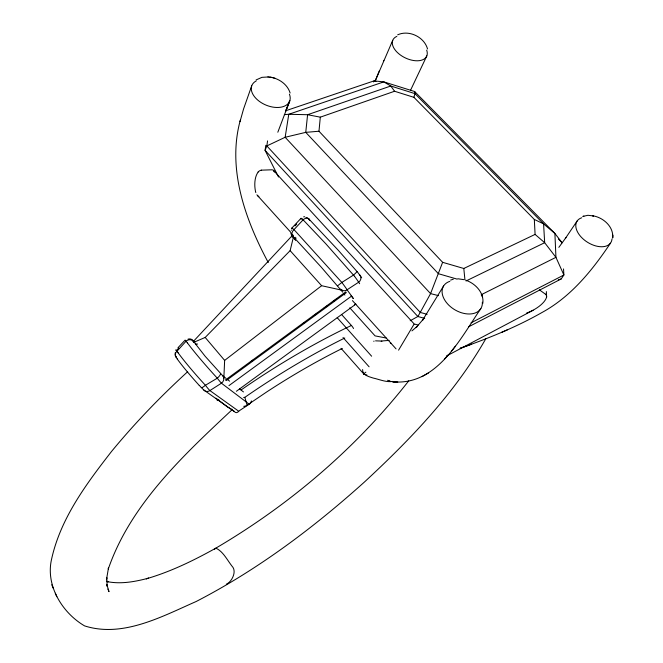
<?xml version="1.0" encoding="UTF-8"?>
<svg xmlns="http://www.w3.org/2000/svg" width="663" height="663" viewBox="0 0 663 663"><rect width="100%" height="100%" fill="white"/><g stroke="black" fill="none" stroke-linecap="round" stroke-linejoin="round"><path stroke-width="0.99" d="M362.603 369.556C362.288 375.183 368.91 376.65 373.103 378.018C379.584 379.46 386.181 382.493 392.935 381.432M223.845 378.258L224.641 360.399L205.198 337.442L193.497 342.431M482.805 303.439C484.338 292.69 475.338 283.499 465.84 280.209M468.517 326.851L561.213 278.932L563.89 274.996L555.942 257.335L544.671 242.699L535.091 234.404L463.802 268.482L442.627 262.316L318.978 131.233L320.312 117.16L394.568 91.254L413.927 97.345L534.32 219.428L543.585 223.895L554.898 233.459L561.992 242.617L561.503 243.362M267.554 140.896L266.841 145.935L265.084 150.36L278.518 176.996M265.805 145.321L265.084 150.36L417.856 316.508L424.718 318.406M546.552 297.256C545.011 302.825 536.4 309.289 528.088 312.505M240.006 121.627L243.578 108.931L251.708 85.842M240.346 120.061C226.887 168.833 245.335 219.801 268.291 262.573M205.198 337.442L290.129 250.639L293.618 236.252M413.927 97.345L414.914 93.624L414.615 91.519L383.802 81.88L374.023 80.886L285.836 110.713M277.822 132.227L289.83 100.627L285.496 111.5L289.416 101.671M442.627 262.316L430.569 293.61L420.243 312.414L417.856 316.508L410.182 320.751M379.261 70.999L375.208 80.952L392.728 40.352M383.371 61.377L383.819 60.366M410.637 90.069L426.831 55.866M373.534 81.955L374.023 80.886L375.962 81.483M398.579 350.155L413.969 324.315M485.747 338.834C454.528 393.54 410.331 439.536 364.385 482.067C313.151 528.121 257.484 569.865 196.132 601.523C162.012 616.482 122.738 638.071 84.582 625.889C62.239 612.827 45.349 585.454 51.606 559.05C60.623 518.234 86.405 483.783 111.575 451.412C134.954 423.019 160.537 396.491 187.687 371.694M443.588 285.985L422.48 320.362L423.458 319.002L416.165 327.489L417.458 326.196L411.922 330.878M480.866 308.527C460.313 338.536 437.298 385.137 393.814 381.905M577.141 220.986L565.357 238.456M610.408 243.263C592.274 270.405 570.984 296.742 541.837 312.588C515.93 327.34 488.15 338.42 460.097 348.324L471.683 344.147M566.003 237.528L558.843 247.374M214.414 549.354L215.865 548.135C289.557 504.792 356.039 448.304 408.731 380.852M451.337 351.315L455.423 346.185M258.172 172.024C254.973 176.192 253.946 183.883 255.504 191.425M238.34 411.566L237.279 412.411A6.746 3.423 76.9 0 1 234.42 411.648L203.649 389.894L199.273 385.402M178.132 352.799L176.996 351.224L186.146 341.105A5.113 4.359 -34.1 0 1 192.974 341.014M444.434 359.122L448.511 354.597M177.029 349.915L178.761 348.058M294.737 239.592L296.137 238.083M177.974 347.735L185.134 340.086L187.389 342.829M296.734 224.094L295.01 225.926M193.107 341.694L292.905 234.884M292.126 237.255L293.543 235.746M291.803 228.122L300.994 218.326M232.05 409.303L232.216 409.618C183.427 455.307 130.628 504.261 108.293 568.987L108.533 567.586L106.586 579.106L106.826 577.672L107.091 586.225L106.884 584.658L109.014 591.653L107.87 589.051M356.984 271.515A5.089 0.439 -41.3 0 1 353.578 275.029L341.835 282.446L337.716 285.728M365.868 372.158L363.689 373.866L341.072 348.357M224.641 360.399L321.63 285.712L342.63 290.344M225.37 380.023L345.796 291.836M226.158 380.612L346.351 292.598M251.202 361.393L252.868 360.175M302.974 323.569L304.649 322.351M313.002 316.251L317.179 313.201M323.859 308.32L327.199 305.883M333.879 301.002L336.381 299.17M228.95 385.626L351.456 296.179L353.23 298.623M236.384 391.269L355.915 304.102M354.473 276.214A10.235 0.514 52.9 0 1 358.161 281.477L358.617 282.239L347.056 289.789L353.263 298.292M256.1 79.925L261.935 77.347L268.382 76.958M194.98 342.083L192.66 340.31L205.165 356.288L222.851 375.913A5.064 4.533 -49.8 0 1 221.442 383.206L209.889 390.582A5.072 4.542 -50.8 0 1 203.748 389.96M421.966 376.65L428.63 372.855M446.356 356.089L533.168 310.226M471.053 322.831L563.89 274.996L563.533 268.929M481.205 294.737L555.942 257.335L554.898 233.459L414.615 91.519L414.648 92.265M342.323 348.431L339.597 349.774A237.213 70.063 -34.2 0 0 266.717 391.941L246.976 405.308A6.315 5.868 -15.3 0 1 243.735 406.311M466.023 280.979L544.671 242.699L543.585 223.895L414.914 93.624L390.789 86.016L383.802 81.88L288.77 114.285L284.336 114.633M397.643 34.849C408.93 29.545 424.345 37.02 427.544 48.996M217.157 400.593L218.881 399.772M501.568 332.362L507.444 329.809M373.7 341.254L374.123 341.122M558.254 279.885L561.213 278.932M527.798 312.604L526.754 312.911M583.904 216.105L582.835 216.428L587.915 215.293L593.634 215.947L592.415 215.732C602.841 217.174 613.772 226.489 612.678 237.735L612.687 234.951L612.703 237.976M450.591 280.084L453.301 279.239M261.346 170.167L271.739 169.803A3.854 2.511 -21.9 0 1 273.769 170.507M344.801 337.997A255.056 75.574 -34.2 0 0 244.804 397.352L243.653 397.51M176.002 356.843L177.344 359.073M389.189 340.384L381.283 341.022M375.573 340.848L380.106 341.006A53.968 51.789 -32.9 0 1 381.871 341.321M303.621 216.851L304.707 216.743M318.978 131.233L305.751 132.36L285.148 137.274L266.841 145.935L420.243 312.414L427.129 314.32M397.792 381.987L392.521 381.847L396.499 381.963M457.826 278.767L463.901 279.645M195.585 343.973L197.624 344.064M267.885 76.933L271.316 77.372L269.667 77.024M271.001 77.298C279.396 78.798 287.585 84.599 290.121 92.986M320.312 117.16L307.591 114.716L288.77 114.285L285.148 137.274L430.569 293.61L438.558 295.657M386.189 338.022L375.059 335.876L349.766 307.789M390.333 343.111L391.41 343.376M366.954 375.018L363.506 374.156M387.548 380.289L389.256 380.728M418.187 325.077L414.209 323.983L273.471 170.383M457.188 279.14L438.425 273.711L305.751 132.36L307.591 114.716L390.789 86.016L394.568 91.254M272.675 77.596L275.22 78.383M226.373 584.161C231.37 582.131 236.409 572.915 233.02 567.42C227.658 561.031 223.53 551.608 215.865 548.135C193.704 560.484 170.731 571.721 146.299 578.816L148.628 578.136C135.078 581.7 120.79 584.443 106.842 581.534L108.268 581.783L106.436 581.111M539.35 289.797L545.467 294.198M175.869 349.989L176.292 350.371M221.45 383.222L249.47 404.422L249.238 403.974M239.558 388.891L243.47 391.932M222.851 375.913L225.942 378.316M227.169 379.269L229.597 381.159M302.494 219.163L325.84 243.81L354.44 276.181M215.939 398.14L227.368 406.9L232.216 409.618M558.362 238.945L561.992 242.617M309.712 220.472L308.361 218.442L338.205 250.2L357.655 272.269L361.658 277.747M176.996 351.224L175.935 350.089M295.275 239.774L291.679 234.992L320.967 266.824L342.754 292.176M352.426 300.596L396.051 348.879M290.129 250.639L321.63 285.712M341.835 314.776L351.398 325.45A6.381 2.445 56.4 0 1 353.553 328.525M337.21 317.71L371.628 356.213M343.028 337.517L369.1 366.805M341.835 282.446L294.016 229.63A10.036 0.837 46.2 0 0 292.068 228.876M257.244 195.229L256.904 194.781M351.092 295.706L351.448 296.162M344.18 294.115L344.884 295.068M273.645 170.59L274.084 171.394M359.636 283.706L358.617 282.239M301.3 219.196L300.985 218.591M247.158 405.234L244.796 397.344M274.142 171.518L274.374 172.048M51.739 584.741L53.231 588.263M55.319 593.203L56.803 596.7M255.827 192.56L255.595 191.789M463.802 268.482L464.937 279.811M295.226 237.279L295.491 240.329M534.32 219.428L535.091 234.404M546.353 291.571L546.594 296.585M241.067 389.968A260.128 77.977 -34.3 0 1 351.39 325.483M221.417 383.181A9.033 0.481 53.2 0 1 217.315 378.2L214.853 375.507A45.374 3.307 48.3 0 1 187.239 342.672M201.254 387.482A5.147 1.094 -42.6 0 0 205.422 385.261L217.307 378.183A5.163 1.334 -42.2 0 0 220.439 373.617M176.366 357.606A5.097 4.268 -33.7 0 1 176.971 351.199M178.032 352.699A44.545 3.663 48.2 0 0 203.326 382.999L205.431 385.286A8.984 0.597 53.1 0 0 209.864 390.54L238.639 411.168L249.263 404.215A4.666 4.359 -60.1 0 0 251.36 400.916M199.281 385.443A37.758 3.24 48.2 0 1 177.187 358.923M233.575 410.67A6.141 0.481 48.5 0 1 234.263 411.532M238.788 411.383A9.224 5.246 59.4 0 1 238.431 411.706M176.06 356.702A5.022 4.782 -55.1 0 1 175.355 352.542M188.035 339.133A5.014 4.757 -50.3 0 1 193.008 340.5M359.727 274.863A5.105 4.782 -38.7 0 1 358.625 282.247M305.908 217.447A5.014 4.583 -40.5 0 1 308.544 218.815M341.851 282.446A10.169 0.414 52.8 0 1 347.155 289.913M347.072 289.814A5.113 4.815 -38 0 1 340.567 289.201M309.331 219.304A5.006 3.787 -45.4 0 0 303.19 219.735L294.016 229.63A5.039 3.738 -44.4 0 0 292.632 235.887M355.666 304.176A7.044 4.45 74.7 0 1 354.398 304.74M291.911 235.324A5.022 4.608 -39.3 0 1 290.8 232.323L257.559 195.593L258.537 196.48A19.111 12.274 -21.8 0 0 258.893 196.737M291.256 230.351A5.022 4.608 -39.3 0 1 291.397 230.044M301.01 218.616A10.094 0.945 46.2 0 1 302.469 219.13M390.772 381.3A6.547 2.221 85 0 1 389.645 380.902M364.468 373.775A6.605 0.812 -59.2 0 1 363.838 374.38M426.665 50.123A18.746 10.799 26 0 1 405.723 58.104A18.746 10.799 26 0 1 396.855 36.382M289.416 94.163A20.454 12.672 23 0 1 266.427 105.276A20.454 12.672 23 0 1 256.241 80.919M482.341 302.179A21.771 14.536 30.7 0 1 453.832 309.165A21.771 14.536 30.7 0 1 449.845 281.344M611.99 238.978A20.014 12.149 32.3 0 1 586.092 241.324A20.014 12.149 32.3 0 1 581.766 217.754M258.106 172.007A4.732 3.083 -21.6 0 1 261.346 170.101M545.533 294.157A4.682 3.605 27.2 0 1 546.644 297.239M482.473 296.684L481.67 294.438L482.424 296.692"/></g></svg>
